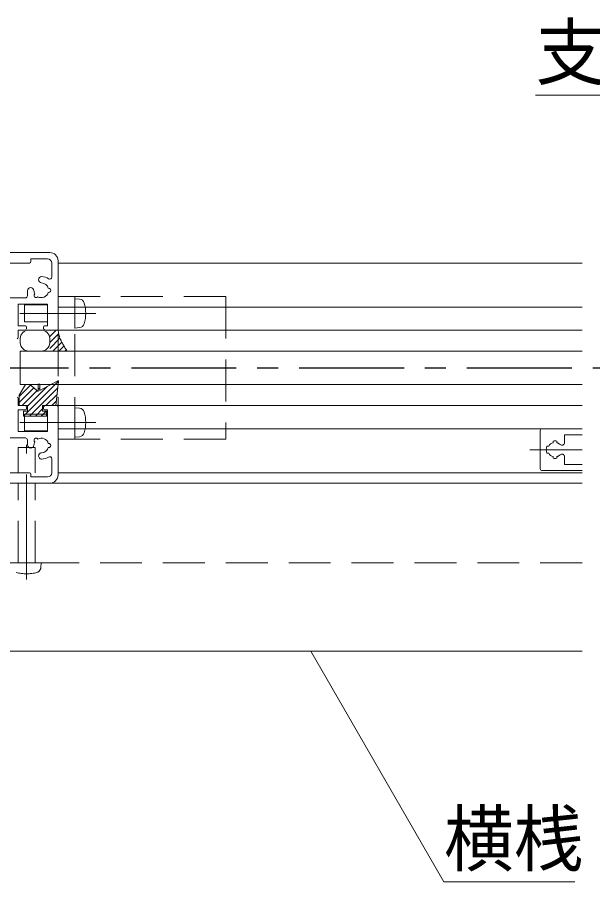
# Model space of a CAD drawing. Units: millimetres, scale not verified. Extents: x -1050 to 1050, y -742 to 742.
# Drawn here: x 260.8 to 398, y -374.3 to -168.2 of the extents above; entities that cross this region are included whole.
import ezdxf
from ezdxf.enums import TextEntityAlignment as Align

# ---------------------------------------------------------------- set-up
doc = ezdxf.new("R2010")
doc.units = ezdxf.units.MM
doc.header["$LTSCALE"] = 5
doc.linetypes.add('CHAIN1', pattern=[8, 5, -1, 1, -1])
doc.linetypes.add('DASHED2', pattern=[3, 2, -1])
doc.layers.add('0-0_通り芯', color=7, linetype='CHAIN1')
for name, color, linetype, lineweight in [('0-4_手摺部材', 92, 'Continuous', 20), ('0-6_パネル', 4, 'Continuous', 20), ('0-7_ガラス', 6, 'Continuous', 20), ('0-8_その他', 11, 'Continuous', 20), ('0-9_文字', 3, 'Continuous', 20), ('0-A_支柱', 6, 'Continuous', 20)]:
    doc.layers.add(name, color=color, linetype=linetype, lineweight=lineweight)
doc.styles.add('ＭＳ ゴシック', font='')
doc.styles.get('ＭＳ ゴシック').set_extended_font_data('MS Gothic')

msp = doc.modelspace()

# ---------------------------------------------------------------- linework, layer by layer
at = {"layer": '0-0_通り芯'}
msp.add_line((-151.98, -251.793), (909.011, -251.793), dxfattribs=at)
at = {"layer": '0-0_通り芯', "linetype": 'Continuous'}
msp.add_line((270.52, -260.793), (270.339, -260.793), dxfattribs=at)
at = {"layer": '0-4_手摺部材'}
for p, q in [((395.52, -226.793), (270.52, -226.793)), ((267.943, -236.793), (262.52, -236.793)), ((262.52, -240.793), (262.52, -236.793)), ((275.639, -235.391), (274.52, -235.293)), ((274.52, -235.293), (274.52, -242.293)), ((270.52, -237.293), (395.52, -237.293)), ((268.02, -240.793), (262.52, -240.793)), ((395.52, -242.793), (270.517, -242.793)), ((275.639, -242.195), (274.52, -242.293)), ((395.52, -260.793), (270.52, -260.793)), ((275.639, -261.391), (274.52, -261.293)), ((274.52, -261.293), (274.52, -268.293)), ((267.943, -262.793), (262.52, -262.793)), ((262.52, -266.793), (262.52, -262.793)), ((268.02, -266.793), (262.52, -266.793)), ((395.52, -266.293), (270.52, -266.293)), ((275.639, -268.195), (274.52, -268.293)), ((265.02, -270.793), (261.02, -270.793)), ((261.02, -276.793), (261.02, -270.793)), ((265.02, -276.793), (265.02, -270.793)), ((270.52, -276.793), (395.52, -276.793))]:
    msp.add_line(p, q, dxfattribs=at)
at = {"layer": '0-4_手摺部材', "linetype": 'DASHED2'}
for p, q in [((270.52, -268.793), (270.52, -234.793)), ((270.52, -234.793), (310.52, -234.793)), ((274.52, -268.793), (274.52, -234.793)), ((310.52, -234.793), (310.52, -268.793)), ((310.52, -268.793), (270.52, -268.793)), ((261.02, -298.293), (261.02, -279.293)), ((265.02, -298.293), (265.02, -279.293)), ((259.52, -298.293), (266.52, -298.293)), ((266.422, -299.412), (266.52, -298.293))]:
    msp.add_line(p, q, dxfattribs=at)
at = {"layer": '0-4_手摺部材', "linetype": 'CHAIN1'}
for p, q in [((279.52, -238.793), (261.418, -238.793)), ((279.52, -264.793), (261.418, -264.793)), ((263.02, -302.209), (263.02, -270.134))]:
    msp.add_line(p, q, dxfattribs=at)
at = {"layer": '0-4_手摺部材'}
for centre, radius, start, end in [((275.526, -236.686), 1.3, 15.88082, 85.00003), ((268.12, -238.793), 9, 344.11915, 15.88084), ((275.526, -240.9), 1.3, 275.00005, 344.11917), ((275.526, -262.686), 1.3, 15.88082, 85.00003), ((268.12, -264.793), 9, 344.11915, 15.88084), ((275.526, -266.9), 1.3, 275.00005, 344.11917)]:
    msp.add_arc(centre, radius, start, end, dxfattribs=at)
at = {"layer": '0-4_手摺部材', "linetype": 'DASHED2'}
for centre, radius, start, end in [((263.02, -291.893), 9, 254.11915, 285.88085), ((265.127, -299.299), 1.3, 285.88085, 355)]:
    msp.add_arc(centre, radius, start, end, dxfattribs=at)
at = {"layer": '0-6_パネル'}
for p, q in [((385.52, -275.793), (385.52, -266.793)), ((386.02, -266.293), (395.52, -266.293)), ((391.32, -267.793), (395.52, -267.793)), ((391.32, -269.591), (391.32, -267.793)), ((388.574, -269.627), (388.574, -269.241)), ((389.466, -269.627), (389.466, -269.241)), ((387.526, -270.43), (387.105, -270.43)), ((387.526, -272.155), (387.105, -272.155)), ((388.574, -272.959), (388.574, -273.345)), ((389.466, -272.959), (389.466, -273.345)), ((391.32, -272.994), (391.32, -274.793)), ((391.32, -274.793), (395.52, -274.793)), ((395.52, -276.293), (386.02, -276.293)), ((250.52, -279.293), (395.52, -279.293)), ((395.52, -319.293), (253.02, -319.293))]:
    msp.add_line(p, q, dxfattribs=at)
at = {"layer": '0-6_パネル', "linetype": 'CHAIN1'}
msp.add_line((395.52, -271.293), (383.024, -271.293), dxfattribs=at)
at = {"layer": '0-6_パネル', "linetype": 'DASHED2'}
msp.add_line((250.52, -298.293), (395.52, -298.293), dxfattribs=at)
at = {"layer": '0-6_パネル'}
for centre, radius, start, end in [((386.02, -266.793), 0.5, 90, 180), ((389.02, -271.293), 1.725, 105, 150.00008), ((389.02, -271.293), 2.1, 77.72518, 102.27483), ((389.02, -271.293), 1.725, 45.83168, 75), ((389.02, -271.293), 1.725, 74.99936, 75), ((390.673, -269.591), 0.647, 225.8317, 0.00006), ((389.02, -271.293), 2.1, 155.75034, 204.24974), ((389.02, -271.293), 1.725, 210.00002, 255), ((389.02, -271.293), 2.1, 257.72515, 282.27484), ((389.02, -271.293), 1.725, 284.99993, 314.16827), ((390.673, -272.994), 0.647, 359.99997, 134.16831), ((386.02, -275.793), 0.5, 180, 270)]:
    msp.add_arc(centre, radius, start, end, dxfattribs=at)
at = {"layer": '0-7_ガラス'}
msp.add_line((395.52, -247.793), (261.52, -247.793), dxfattribs=at)
msp.add_lwpolyline([(261.52, -247.793), (261.52, -255.793), (395.52, -255.793)], dxfattribs=at)
at = {"layer": '0-8_その他'}
for p, q in [((266.52, -242.793), (263.52, -242.793)), ((268.52, -244.315), (270.043, -242.793)), ((268.52, -242.901), (268.628, -242.793)), ((268.52, -242.793), (270.52, -242.793)), ((261.52, -244.793), (261.52, -245.793)), ((268.52, -245.73), (270.675, -243.575)), ((268.52, -247.144), (270.979, -244.684)), ((268.52, -245.793), (268.52, -244.793)), ((269.285, -247.793), (271.405, -245.673)), ((270.699, -247.793), (271.913, -246.58)), ((263.52, -247.793), (266.52, -247.793)), ((268.52, -247.793), (272.676, -247.793)), ((272.114, -247.793), (272.456, -247.451)), ((262.27, -263.293), (270.601, -254.963)), ((266.17, -257.179), (270.454, -254.886)), ((270.601, -254.985), (270.02, -260.793)), ((261.27, -258.293), (262.77, -255.793)), ((261.27, -258.637), (263.961, -255.946)), ((261.27, -260.051), (264.747, -256.574)), ((261.942, -260.793), (265.532, -257.203)), ((262.77, -255.793), (263.77, -255.793)), ((263.22, -260.929), (267.891, -256.258)), ((263.685, -263.293), (270.446, -256.531)), ((265.77, -257.393), (263.77, -255.793)), ((265.77, -255.793), (265.77, -257.393)), ((265.77, -256.965), (266.17, -256.565)), ((266.07, -255.693), (265.87, -255.693)), ((266.17, -255.793), (266.17, -257.179)), ((261.27, -258.293), (261.27, -260.643)), ((267.599, -260.793), (270.289, -258.103)), ((263.22, -260.793), (261.42, -260.793)), ((263.22, -262.093), (263.22, -260.793)), ((265.099, -263.293), (266.82, -261.572)), ((266.82, -262.093), (266.82, -260.793)), ((270.02, -260.793), (266.82, -260.793)), ((269.013, -260.793), (270.132, -259.674)), ((267.77, -263.293), (262.27, -263.293)), ((266.513, -263.293), (267.713, -262.093)), ((267.77, -262.093), (266.82, -262.093)), ((267.77, -262.093), (267.77, -263.293))]:
    msp.add_line(p, q, dxfattribs=at)
for points in [[(270.52, -242.793), (270.523, -242.809), (270.532, -242.856), (270.546, -242.933), (270.566, -243.038), (270.591, -243.168), (270.621, -243.32), (270.656, -243.489), (270.696, -243.672), (270.74, -243.864), (270.79, -244.06), (270.843, -244.254), (270.899, -244.441), (270.956, -244.617), (271.011, -244.776), (271.063, -244.913), (271.107, -245.025), (271.141, -245.107), (271.162, -245.158), (271.169, -245.175), (271.177, -245.192), (271.199, -245.243), (271.237, -245.326), (271.29, -245.44), (271.359, -245.582), (271.444, -245.749), (271.544, -245.937), (271.656, -246.14), (271.778, -246.353), (271.907, -246.571), (272.038, -246.786), (272.167, -246.994), (272.288, -247.187), (272.399, -247.361), (272.494, -247.511), (272.572, -247.632), (272.629, -247.72), (272.664, -247.775), (272.676, -247.793)], [(263.22, -262.093), (262.27, -262.093), (262.27, -263.293)]]:
    msp.add_lwpolyline(points, dxfattribs=at)
for centre, radius, start, end in [((263.52, -244.793), 2, 90, 180), ((266.52, -244.793), 2, 0, 90), ((263.52, -245.793), 2, 180, 270), ((266.52, -245.793), 2, 270, 0), ((270.501, -254.975), 0.1, 354.28941, 118.15108), ((265.87, -255.793), 0.1, 90, 180), ((266.07, -255.793), 0.1, 0, 90), ((261.42, -260.643), 0.15, 180, 270), ((269.839, -260.593), 0.2, 270, 354.28941)]:
    msp.add_arc(centre, radius, start, end, dxfattribs=at)
at = {"layer": '0-9_文字'}
for points in [[(529.02, -226.293), (489.52, -186.793), (384.413, -186.793)], [(330.788, -319.293), (362.543, -374.293), (393.793, -374.293)]]:
    msp.add_lwpolyline(points, dxfattribs=at)
at = {"layer": '0-A_支柱'}
for p, q in [((227.52, -224.293), (268.52, -224.293)), ((264.02, -225.793), (264.02, -226.493)), ((264.02, -225.793), (268.02, -225.793)), ((270.52, -242.493), (270.52, -226.293)), ((258.32, -226.793), (263.72, -226.793)), ((269.02, -226.793), (269.02, -230.121)), ((263.22, -233.421), (263.22, -234.593)), ((262.72, -235.093), (258.87, -235.093)), ((261.02, -236.593), (268.02, -236.593)), ((261.02, -236.593), (261.02, -241.793)), ((268.02, -236.593), (268.02, -241.793)), ((261.02, -241.793), (262.72, -241.793)), ((262.52, -242.793), (261.02, -242.793)), ((261.02, -242.793), (261.02, -244.56)), ((263.02, -242.093), (263.02, -242.293)), ((267.02, -242.093), (267.02, -242.293)), ((267.32, -241.793), (268.02, -241.793)), ((267.52, -242.793), (270.22, -242.793)), ((261.02, -260.793), (261.02, -259.026)), ((262.52, -260.793), (261.02, -260.793)), ((263.02, -261.493), (263.02, -261.293)), ((267.02, -261.493), (267.02, -261.293)), ((267.52, -260.793), (270.22, -260.793)), ((270.52, -261.093), (270.52, -277.293)), ((261.02, -261.793), (262.72, -261.793)), ((261.02, -266.993), (261.02, -261.793)), ((267.32, -261.793), (268.02, -261.793)), ((268.02, -266.993), (268.02, -261.793)), ((261.02, -266.993), (268.02, -266.993)), ((262.72, -268.493), (258.87, -268.493)), ((263.22, -270.165), (263.22, -268.993)), ((269.02, -276.793), (269.02, -273.465)), ((258.32, -276.793), (263.72, -276.793)), ((264.02, -277.793), (264.02, -277.093)), ((264.02, -277.793), (268.02, -277.793)), ((227.52, -279.293), (268.52, -279.293))]:
    msp.add_line(p, q, dxfattribs=at)
for centre, radius, start, end in [((268.52, -226.293), 2, 0, 90), ((263.72, -226.493), 0.3, 270, 360), ((268.02, -226.793), 1, 0, 90), ((266.627, -230.795), 0.75, 87.5424, 267.5424), ((266.52, -233.293), 3.25, 57.76905, 87.5424), ((268.52, -230.121), 0.5, 237.76905, 360), ((263.997, -233.421), 0.777, 2.9011, 180), ((266.52, -233.293), 1.75, 16.42642, 87.5424), ((268.27, -233.293), 0.5, 261.78679, 98.21321), ((262.72, -234.593), 0.5, 270, 360), ((266.52, -233.293), 1.75, 182.9011, 208.57358), ((265.283, -234.53), 0.5, 126.78679, 323.21321), ((266.52, -233.293), 1.75, 241.42642, 343.57358), ((262.52, -242.293), 0.5, 270, 360), ((262.72, -242.093), 0.3, 0, 90), ((267.32, -242.093), 0.3, 90, 180), ((267.52, -242.293), 0.5, 180, 270), ((270.22, -242.493), 0.3, 270, 360), ((260.72, -244.56), 0.3, 284.29438, 360), ((260.72, -259.026), 0.3, 0, 75.70562), ((262.52, -261.293), 0.5, 0, 90), ((262.72, -261.493), 0.3, 270, 360), ((267.52, -261.293), 0.5, 90, 180), ((267.32, -261.493), 0.3, 180, 270), ((270.22, -261.093), 0.3, 0, 90), ((262.72, -268.993), 0.5, 0, 90), ((266.52, -270.293), 1.75, 151.42642, 177.0989), ((265.283, -269.055), 0.5, 36.78679, 233.21321), ((266.52, -270.293), 1.75, 16.42642, 118.57358), ((268.27, -270.293), 0.5, 261.78679, 98.21321), ((263.997, -270.165), 0.777, 180, 357.0989), ((266.52, -270.293), 1.75, 272.4576, 343.57358), ((266.627, -272.791), 0.75, 92.4576, 272.4576), ((266.52, -270.293), 3.25, 272.4576, 302.23095), ((268.52, -273.465), 0.5, 0, 122.23095), ((263.72, -277.093), 0.3, 0, 90), ((268.02, -276.793), 1, 270, 360), ((268.52, -277.293), 2, 270, 360)]:
    msp.add_arc(centre, radius, start, end, dxfattribs=at)

# ---------------------------------------------------------------- texts
at = {"layer": '0-9_文字', "style": 'ＭＳ ゴシック', "width": 0.95}
for s, p in [('支柱\u300038×55', (384.413, -186.793)), ('横桟', (362.543, -374.293))]:
    msp.add_text(s, height=12.83, dxfattribs=at).set_placement(p, align=Align.BOTTOM_LEFT)

doc.saveas('drawing.dxf')
